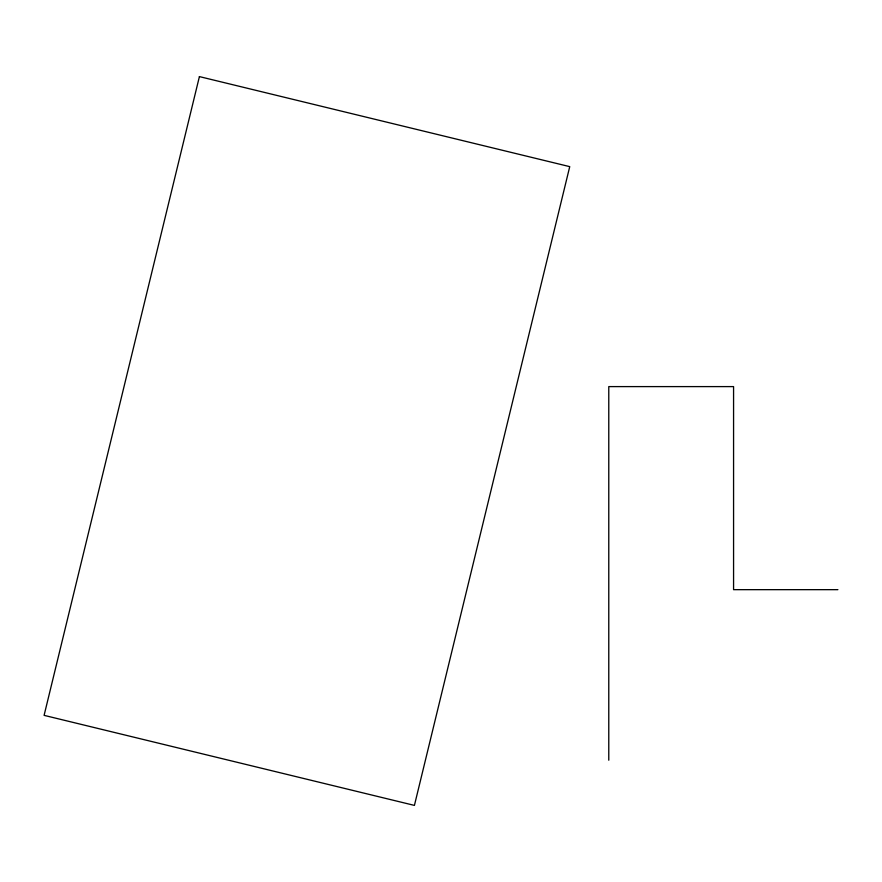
<?xml version="1.0" encoding="UTF-8"?>
<svg xmlns="http://www.w3.org/2000/svg" width="882" height="882" viewBox="0 0 882 882"><rect width="100%" height="100%" fill="white"/><g stroke="black" fill="none" stroke-linecap="round" stroke-linejoin="round"><path stroke-width="1.32" d="M837.9 589.661L733.57 589.661L733.57 386.603L608.778 386.603L608.778 760.207M199.409 76.602L44.1 715.357L414.419 805.398L569.739 166.643L199.409 76.602"/></g></svg>
